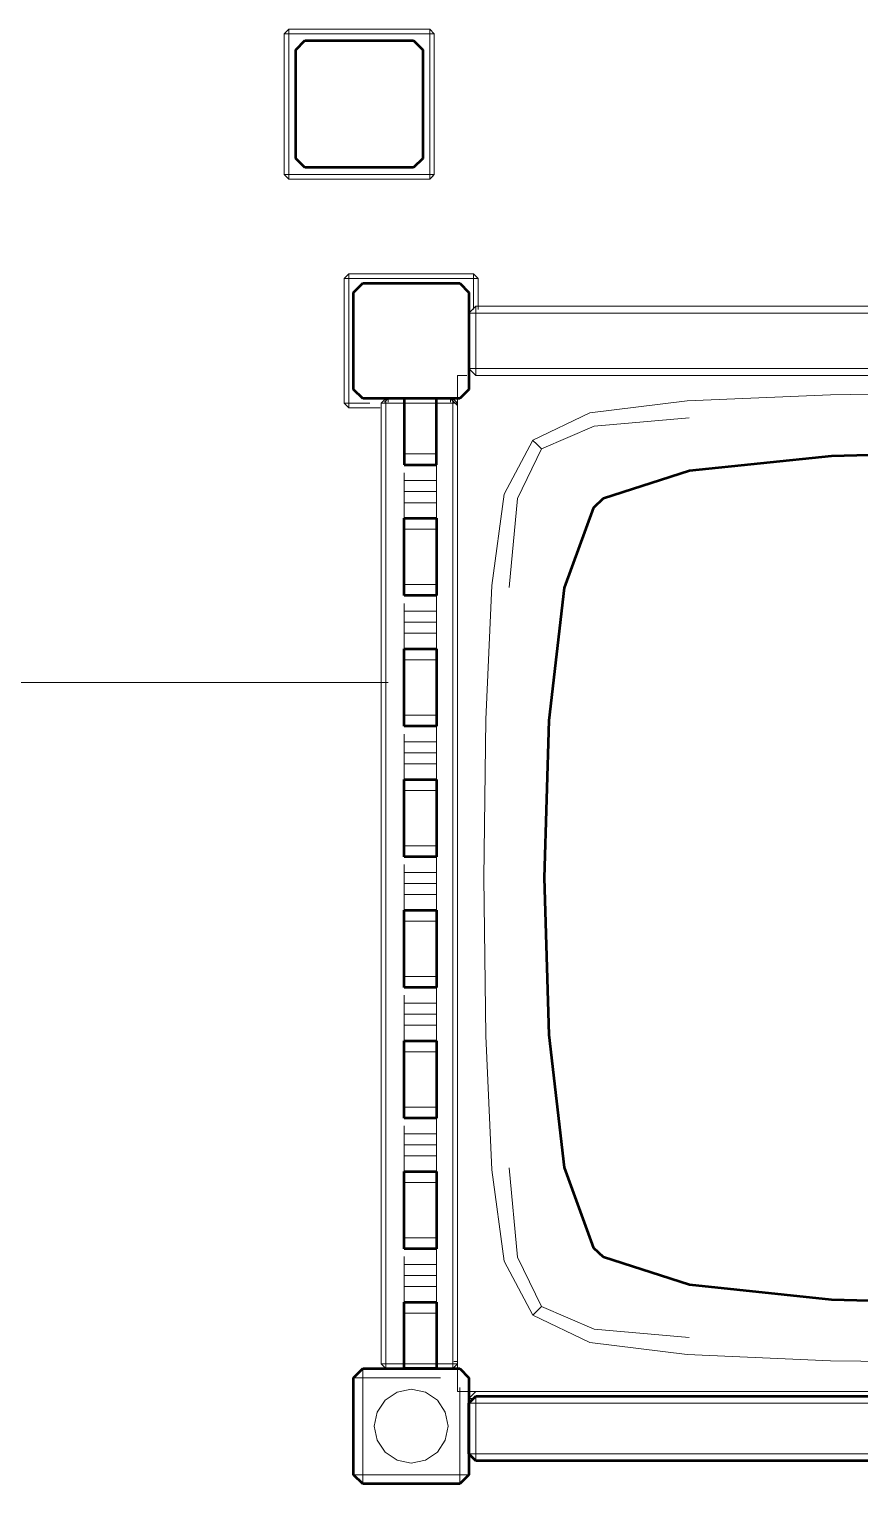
# Model space of a CAD drawing. Header units: metres. Extents: x 10 to 831, y 10 to 584.
# Drawn here: x 649.35 to 661.34, y 335.1 to 356.1 of the extents above; entities that cross this region are included whole.
import ezdxf

# ---------------------------------------------------------------- set-up
doc = ezdxf.new("R2010")
doc.units = ezdxf.units.M
doc.layers.add('CUT', color=7, linetype='Continuous', lineweight=50)
doc.layers.add('VIS', color=8, linetype='Continuous', lineweight=13)

msp = doc.modelspace()

# ---------------------------------------------------------------- linework, layer by layer
at = {"layer": 'CUT'}
for p, q in [((653.2, 355.8), (653.333, 355.933)), ((653.2, 354.233), (653.2, 355.8)), ((653.333, 355.933), (654.9, 355.933)), ((654.9, 355.933), (655.033, 355.8)), ((655.033, 355.8), (655.033, 354.233)), ((653.333, 354.1), (653.2, 354.233)), ((654.9, 354.1), (653.333, 354.1)), ((655.033, 354.233), (654.9, 354.1)), ((654.033, 352.3), (654.167, 352.433)), ((654.167, 352.433), (655.567, 352.433)), ((655.567, 352.433), (655.7, 352.3)), ((654.033, 350.9), (654.033, 352.3)), ((655.7, 352.3), (655.7, 350.9)), ((654.167, 350.767), (654.033, 350.9)), ((655.567, 350.767), (654.167, 350.767)), ((655.233, 350.767), (654.767, 350.767)), ((654.767, 350.767), (654.767, 350.317)), ((655.233, 350.317), (655.233, 350.767)), ((655.7, 350.9), (655.567, 350.767)), ((654.767, 350.317), (654.767, 349.968)), ((655.233, 349.968), (655.233, 350.317)), ((654.767, 349.968), (654.767, 349.919)), ((654.767, 349.919), (654.767, 349.825)), ((655.233, 349.919), (655.233, 349.968)), ((655.233, 349.825), (655.233, 349.919)), ((658.882, 349.728), (660.933, 349.941)), ((660.933, 349.941), (663.367, 350.005)), ((654.767, 349.825), (654.767, 349.808)), ((654.767, 349.808), (655.233, 349.808)), ((655.233, 349.808), (655.233, 349.825)), ((657.643, 349.329), (658.882, 349.728)), ((657.501, 349.196), (657.643, 349.329)), ((654.767, 349.022), (654.767, 349.039)), ((654.767, 349.039), (655.233, 349.039)), ((654.767, 348.658), (654.767, 349.022)), ((655.233, 349.039), (655.233, 349.022)), ((655.233, 349.022), (655.233, 348.658)), ((657.08, 348.035), (657.501, 349.196)), ((654.767, 348.304), (654.767, 348.658)), ((655.233, 348.658), (655.233, 348.304)), ((654.767, 347.939), (654.767, 348.304)), ((655.233, 348.304), (655.233, 347.939)), ((656.857, 346.12), (657.08, 348.035)), ((654.767, 347.923), (654.767, 347.939)), ((655.233, 347.923), (654.767, 347.923)), ((655.233, 347.939), (655.233, 347.923)), ((654.767, 347.137), (654.767, 347.153)), ((654.767, 347.153), (655.233, 347.153)), ((654.767, 346.772), (654.767, 347.137)), ((655.233, 347.153), (655.233, 347.137)), ((655.233, 347.137), (655.233, 346.772)), ((654.767, 346.418), (654.767, 346.772)), ((655.233, 346.772), (655.233, 346.418)), ((654.767, 346.054), (654.767, 346.418)), ((655.233, 346.418), (655.233, 346.054)), ((656.79, 343.85), (656.857, 346.12)), ((654.767, 346.037), (654.767, 346.054)), ((655.233, 346.037), (654.767, 346.037)), ((655.233, 346.054), (655.233, 346.037)), ((654.767, 345.251), (654.767, 345.268)), ((654.767, 345.268), (655.233, 345.268)), ((654.767, 344.887), (654.767, 345.251)), ((655.233, 345.268), (655.233, 345.251)), ((655.233, 345.251), (655.233, 344.887)), ((654.767, 344.532), (654.767, 344.887)), ((655.233, 344.887), (655.233, 344.532)), ((654.767, 344.168), (654.767, 344.532)), ((655.233, 344.532), (655.233, 344.168)), ((654.767, 344.151), (654.767, 344.168)), ((655.233, 344.151), (654.767, 344.151)), ((655.233, 344.168), (655.233, 344.151)), ((656.857, 341.58), (656.79, 343.85)), ((654.767, 343.365), (654.767, 343.382)), ((654.767, 343.382), (655.233, 343.382)), ((654.767, 343.001), (654.767, 343.365)), ((655.233, 343.382), (655.233, 343.365)), ((655.233, 343.365), (655.233, 343.001)), ((654.767, 342.647), (654.767, 343.001)), ((655.233, 343.001), (655.233, 342.647)), ((654.767, 342.282), (654.767, 342.647)), ((655.233, 342.647), (655.233, 342.282)), ((654.767, 342.266), (654.767, 342.282)), ((655.233, 342.266), (654.767, 342.266)), ((655.233, 342.282), (655.233, 342.266)), ((654.767, 341.48), (654.767, 341.496)), ((654.767, 341.496), (655.233, 341.496)), ((654.767, 341.115), (654.767, 341.48)), ((655.233, 341.496), (655.233, 341.48)), ((655.233, 341.48), (655.233, 341.115)), ((657.08, 339.665), (656.857, 341.58)), ((654.767, 340.761), (654.767, 341.115)), ((655.233, 341.115), (655.233, 340.761)), ((654.767, 340.397), (654.767, 340.761)), ((655.233, 340.761), (655.233, 340.397)), ((654.767, 340.38), (654.767, 340.397)), ((655.233, 340.38), (654.767, 340.38)), ((655.233, 340.397), (655.233, 340.38)), ((654.767, 339.594), (654.767, 339.611)), ((654.767, 339.611), (655.233, 339.611)), ((654.767, 339.229), (654.767, 339.594)), ((655.233, 339.611), (655.233, 339.594)), ((655.233, 339.594), (655.233, 339.229)), ((657.501, 338.504), (657.08, 339.665)), ((654.767, 338.875), (654.767, 339.229)), ((655.233, 339.229), (655.233, 338.875)), ((654.767, 338.511), (654.767, 338.875)), ((655.233, 338.875), (655.233, 338.511)), ((654.767, 338.494), (654.767, 338.511)), ((655.233, 338.494), (654.767, 338.494)), ((655.233, 338.511), (655.233, 338.494)), ((657.643, 338.371), (657.501, 338.504)), ((658.882, 337.972), (657.643, 338.371)), ((660.933, 337.759), (658.882, 337.972)), ((654.767, 337.708), (654.767, 337.725)), ((654.767, 337.725), (655.233, 337.725)), ((654.767, 337.614), (654.767, 337.708)), ((655.233, 337.725), (655.233, 337.708)), ((655.233, 337.708), (655.233, 337.614)), ((663.367, 337.695), (660.933, 337.759)), ((654.767, 337.566), (654.767, 337.614)), ((654.767, 337.216), (654.767, 337.566)), ((655.233, 337.614), (655.233, 337.566)), ((655.233, 337.566), (655.233, 337.216)), ((654.767, 336.767), (654.767, 337.216)), ((655.233, 337.216), (655.233, 336.767)), ((654.033, 336.633), (654.167, 336.767)), ((654.033, 335.233), (654.033, 336.633)), ((654.167, 336.767), (655.567, 336.767)), ((655.233, 336.767), (654.767, 336.767)), ((655.567, 336.767), (655.7, 336.633)), ((655.7, 336.633), (655.7, 335.233)), ((655.7, 336.267), (655.8, 336.367)), ((655.7, 335.533), (655.7, 336.267)), ((655.8, 336.367), (670.933, 336.367)), ((655.8, 335.433), (655.7, 335.533)), ((670.933, 335.433), (655.8, 335.433)), ((654.167, 335.1), (654.033, 335.233)), ((655.7, 335.233), (655.567, 335.1)), ((655.567, 335.1), (654.167, 335.1))]:
    msp.add_line(p, q, dxfattribs=at)
at = {"layer": 'VIS'}
for p, q in [((653.1, 356.1), (653.033, 356.033)), ((653.033, 356.033), (653.1, 356.033)), ((653.033, 356.033), (653.033, 354)), ((653.1, 356.033), (653.1, 356.1)), ((653.1, 356.1), (653.1, 356.067)), ((653.1, 356.1), (653.1, 356.1)), ((653.1, 356.1), (655.133, 356.1)), ((655.133, 356.1), (653.1, 356.1)), ((653.1, 356.033), (655.133, 356.033)), ((653.1, 354), (653.1, 356.033)), ((655.2, 356.033), (655.133, 356.1)), ((655.133, 356.1), (655.133, 356.033)), ((655.133, 356.1), (655.2, 356.033)), ((655.133, 356.1), (655.133, 356.1)), ((655.133, 356.033), (655.2, 356.033)), ((655.133, 356.033), (655.133, 354)), ((655.2, 356.033), (655.167, 356.033)), ((655.2, 354), (655.2, 356.033)), ((655.2, 356.033), (655.2, 356.033)), ((655.2, 356.033), (655.2, 354)), ((653.2, 355.8), (653.333, 355.933)), ((653.2, 355.8), (653.2, 355.8)), ((653.2, 354.233), (653.2, 355.8)), ((653.333, 355.933), (653.333, 355.933)), ((653.333, 355.933), (654.9, 355.933)), ((654.9, 355.933), (654.9, 355.933)), ((654.9, 355.933), (655.033, 355.8)), ((655.033, 355.8), (655.033, 355.8)), ((655.033, 355.8), (655.033, 354.233)), ((653.2, 354.233), (653.2, 354.233)), ((653.2, 354.233), (653.333, 354.1)), ((653.333, 354.1), (653.333, 354.1)), ((654.9, 354.1), (653.333, 354.1)), ((655.033, 354.233), (654.9, 354.1)), ((654.9, 354.1), (654.9, 354.1)), ((655.033, 354.233), (655.033, 354.233)), ((653.1, 354), (653.033, 354)), ((653.033, 354), (653.1, 353.933)), ((653.033, 354), (653.033, 354)), ((653.1, 353.933), (653.1, 354)), ((655.133, 354), (653.1, 354)), ((653.1, 353.933), (655.133, 353.933)), ((655.133, 354), (655.133, 353.933)), ((655.133, 353.933), (655.2, 354)), ((655.2, 354), (655.133, 354)), ((655.133, 353.933), (655.133, 353.933)), ((655.2, 354), (655.167, 353.967)), ((655.2, 354), (655.2, 354)), ((653.967, 352.567), (653.9, 352.5)), ((653.9, 352.5), (653.967, 352.5)), ((653.9, 352.5), (653.9, 350.7)), ((653.967, 352.5), (653.967, 352.567)), ((653.967, 352.567), (653.967, 352.533)), ((653.967, 352.567), (653.967, 352.567)), ((653.967, 352.567), (655.767, 352.567)), ((655.767, 352.567), (653.967, 352.567)), ((653.967, 352.5), (655.767, 352.5)), ((653.967, 350.7), (653.967, 352.5)), ((654.033, 352.3), (654.167, 352.433)), ((654.167, 352.433), (654.167, 352.433)), ((654.167, 352.433), (655.567, 352.433)), ((655.567, 352.433), (655.567, 352.433)), ((655.567, 352.433), (655.7, 352.3)), ((655.833, 352.5), (655.767, 352.567)), ((655.767, 352.567), (655.767, 352.5)), ((655.767, 352.567), (655.833, 352.5)), ((655.767, 352.567), (655.767, 352.567)), ((655.767, 352.5), (655.833, 352.5)), ((655.767, 352.5), (655.767, 352.05)), ((655.833, 352.5), (655.8, 352.5)), ((655.833, 352.2), (655.833, 352.5)), ((655.833, 352.5), (655.833, 352.5)), ((655.833, 352.5), (655.833, 352.05)), ((654.033, 352.3), (654.033, 352.3)), ((654.033, 350.9), (654.033, 352.3)), ((655.7, 352.3), (655.7, 352.3)), ((655.7, 352.3), (655.7, 350.9)), ((655.8, 352.1), (655.7, 352)), ((655.7, 352), (655.8, 352)), ((655.7, 352), (655.7, 351.2)), ((655.8, 352), (655.8, 352.1)), ((655.8, 352.1), (655.8, 352.05)), ((670.933, 352.1), (655.8, 352.1)), ((655.8, 352.1), (670.933, 352.1)), ((655.8, 352.1), (655.8, 352.1)), ((655.8, 351.2), (655.8, 352)), ((655.8, 352), (670.933, 352)), ((655.8, 351.2), (655.7, 351.2)), ((655.7, 351.2), (655.8, 351.1)), ((655.7, 351.2), (655.7, 351.2)), ((655.8, 351.1), (655.8, 351.2)), ((670.933, 351.2), (655.8, 351.2)), ((655.533, 351.1), (655.533, 336.433)), ((655.533, 351.1), (655.668, 351.1)), ((655.533, 351.1), (655.533, 351.1)), ((655.8, 351.1), (670.933, 351.1)), ((654.033, 350.9), (654.033, 350.9)), ((654.033, 350.9), (654.167, 350.767)), ((654.167, 350.767), (654.167, 350.767)), ((655.567, 350.767), (654.167, 350.767)), ((654.5, 350.767), (654.433, 350.7)), ((654.533, 350.767), (654.483, 350.717)), ((654.5, 350.767), (654.5, 350.733)), ((654.5, 350.7), (654.5, 350.767)), ((654.5, 350.767), (655.467, 350.767)), ((655.467, 350.767), (654.5, 350.767)), ((654.5, 350.767), (654.5, 350.767)), ((654.533, 350.767), (654.533, 350.717)), ((654.533, 350.767), (654.533, 350.767)), ((655.433, 350.767), (654.533, 350.767)), ((654.533, 350.767), (655.433, 350.767)), ((654.767, 350.767), (654.767, 350.767)), ((654.767, 350.767), (654.767, 350.094)), ((654.767, 350.767), (654.767, 350.767)), ((654.767, 350.767), (655.233, 350.767)), ((654.767, 350.317), (654.767, 350.767)), ((655.233, 350.767), (654.767, 350.767)), ((655.233, 336.767), (655.233, 350.767)), ((655.233, 350.767), (655.233, 350.767)), ((655.233, 350.317), (655.233, 350.767)), ((655.3, 350.767), (655.3, 350.767)), ((655.533, 350.667), (655.433, 350.767)), ((655.433, 350.767), (655.433, 350.717)), ((655.433, 350.767), (655.483, 350.717)), ((655.433, 350.767), (655.433, 350.767)), ((655.467, 350.767), (655.533, 350.7)), ((655.533, 350.7), (655.467, 350.767)), ((655.467, 350.767), (655.467, 350.7)), ((655.467, 350.767), (655.467, 350.767)), ((655.7, 350.9), (655.567, 350.767)), ((655.567, 350.767), (655.567, 350.767)), ((655.7, 350.9), (655.7, 350.9)), ((658.849, 350.734), (657.443, 350.56)), ((658.849, 350.734), (660.919, 350.823)), ((663.367, 350.852), (660.919, 350.823)), ((653.967, 350.7), (653.9, 350.7)), ((653.9, 350.7), (653.967, 350.633)), ((653.9, 350.7), (653.9, 350.7)), ((653.967, 350.633), (653.967, 350.7)), ((654.267, 350.7), (653.967, 350.7)), ((653.967, 350.633), (654.417, 350.633)), ((654.433, 350.7), (654.5, 350.7)), ((654.433, 350.7), (654.433, 336.833)), ((654.5, 336.833), (654.5, 350.7)), ((654.5, 350.7), (655.467, 350.7)), ((655.467, 350.7), (655.533, 350.7)), ((655.467, 350.7), (655.467, 336.833)), ((655.533, 350.7), (655.5, 350.7)), ((655.533, 350.7), (655.533, 336.833)), ((655.533, 336.833), (655.533, 350.7)), ((655.533, 350.7), (655.533, 350.7)), ((655.533, 336.867), (655.533, 350.667)), ((655.533, 350.667), (655.533, 350.667)), ((656.621, 350.164), (657.443, 350.56)), ((654.767, 350.317), (654.767, 349.968)), ((655.233, 350.317), (655.233, 349.968)), ((657.505, 350.368), (656.746, 350.041)), ((658.878, 350.487), (657.505, 350.368)), ((656.209, 349.387), (656.621, 350.164)), ((656.621, 350.164), (656.633, 350.153)), ((656.668, 350.117), (656.633, 350.153)), ((656.668, 350.117), (656.746, 350.041)), ((654.767, 349.968), (654.767, 349.808)), ((654.767, 349.968), (655.233, 349.968)), ((654.767, 349.919), (654.767, 349.968)), ((654.767, 349.825), (654.767, 349.919)), ((655.233, 349.968), (655.233, 349.808)), ((655.233, 349.808), (655.233, 349.968)), ((655.233, 349.919), (655.233, 349.968)), ((655.233, 349.825), (655.233, 349.919)), ((656.746, 350.041), (656.403, 349.325)), ((658.882, 349.728), (660.933, 349.941)), ((660.933, 349.941), (663.367, 350.005)), ((654.767, 349.808), (654.767, 349.825)), ((654.767, 349.808), (655.233, 349.808)), ((654.767, 349.808), (654.767, 349.808)), ((655.233, 349.808), (654.767, 349.808)), ((654.767, 349.583), (654.767, 349.696)), ((655.233, 349.808), (655.233, 349.825)), ((655.233, 349.808), (655.233, 349.583)), ((655.233, 349.808), (655.233, 349.808)), ((655.233, 349.808), (655.233, 349.808)), ((658.882, 349.728), (657.643, 349.329)), ((654.767, 349.424), (654.767, 349.583)), ((654.767, 349.583), (655.233, 349.583)), ((655.233, 349.583), (655.233, 349.424)), ((654.767, 349.264), (654.767, 349.424)), ((655.233, 349.424), (654.767, 349.424)), ((654.767, 349.039), (654.767, 349.264)), ((654.767, 349.264), (655.233, 349.264)), ((655.233, 349.424), (655.233, 349.264)), ((655.233, 349.264), (655.233, 349.039)), ((656.032, 348.068), (656.209, 349.387)), ((656.282, 348.039), (656.403, 349.325)), ((657.643, 349.329), (657.501, 349.196)), ((654.767, 348.88), (654.767, 349.039)), ((654.767, 349.039), (654.767, 349.039)), ((654.767, 349.039), (654.767, 349.039)), ((654.767, 349.039), (654.767, 348.88)), ((654.767, 349.039), (655.233, 349.039)), ((654.767, 349.039), (655.233, 349.039)), ((654.767, 349.039), (655.233, 349.039)), ((655.233, 349.039), (654.767, 349.039)), ((654.767, 349.039), (654.767, 349.022)), ((654.767, 349.022), (654.767, 348.658)), ((655.233, 349.039), (655.233, 349.039)), ((655.233, 349.039), (655.233, 348.88)), ((655.233, 348.88), (655.233, 349.039)), ((655.233, 349.039), (655.233, 349.039)), ((655.233, 349.039), (655.233, 349.022)), ((655.233, 349.022), (655.233, 348.658)), ((657.501, 349.196), (657.08, 348.035)), ((654.767, 348.88), (655.233, 348.88)), ((654.767, 348.304), (654.767, 348.658)), ((654.767, 348.613), (654.767, 348.209)), ((655.233, 348.658), (655.233, 348.304)), ((654.767, 348.304), (654.767, 347.939)), ((655.233, 348.304), (655.233, 347.939)), ((654.767, 348.082), (654.767, 347.923)), ((654.767, 348.082), (655.233, 348.082)), ((655.233, 348.082), (655.233, 347.923)), ((655.233, 347.923), (655.233, 348.082)), ((656.032, 348.068), (655.944, 346.134)), ((656.857, 346.12), (657.08, 348.035)), ((654.767, 347.923), (654.767, 347.939)), ((654.767, 347.923), (655.233, 347.923)), ((654.767, 347.923), (654.767, 347.923)), ((655.233, 347.923), (654.767, 347.923)), ((654.767, 347.697), (654.767, 347.81)), ((655.233, 347.923), (655.233, 347.939)), ((655.233, 347.923), (655.233, 347.697)), ((655.233, 347.923), (655.233, 347.923)), ((655.233, 347.923), (655.233, 347.923)), ((654.767, 347.538), (654.767, 347.697)), ((654.767, 347.697), (655.233, 347.697)), ((655.233, 347.697), (655.233, 347.538)), ((654.767, 347.379), (654.767, 347.538)), ((655.233, 347.538), (654.767, 347.538)), ((654.767, 347.153), (654.767, 347.379)), ((654.767, 347.379), (655.233, 347.379)), ((655.233, 347.538), (655.233, 347.379)), ((655.233, 347.379), (655.233, 347.153)), ((654.767, 346.994), (654.767, 347.153)), ((654.767, 347.153), (654.767, 347.153)), ((654.767, 347.153), (654.767, 347.153)), ((654.767, 347.153), (654.767, 346.994)), ((654.767, 347.153), (655.233, 347.153)), ((654.767, 347.153), (655.233, 347.153)), ((654.767, 347.153), (655.233, 347.153)), ((655.233, 347.153), (654.767, 347.153)), ((654.767, 347.153), (654.767, 347.137)), ((654.767, 347.137), (654.767, 346.772)), ((655.233, 347.153), (655.233, 347.153)), ((655.233, 347.153), (655.233, 346.994)), ((655.233, 346.994), (655.233, 347.153)), ((655.233, 347.153), (655.233, 347.153)), ((655.233, 347.153), (655.233, 347.137)), ((655.233, 347.137), (655.233, 346.772)), ((654.767, 346.994), (655.233, 346.994)), ((654.767, 346.418), (654.767, 346.772)), ((654.767, 346.728), (654.767, 346.324)), ((655.233, 346.772), (655.233, 346.418)), ((646.667, 346.667), (654.536, 346.667)), ((654.402, 346.667), (646.667, 346.667)), ((654.767, 346.418), (654.767, 346.054)), ((655.233, 346.418), (655.233, 346.054)), ((654.767, 346.196), (654.767, 346.037)), ((654.767, 346.196), (655.233, 346.196)), ((655.233, 346.196), (655.233, 346.037)), ((655.233, 346.037), (655.233, 346.196)), ((655.944, 346.134), (655.914, 343.85)), ((656.79, 343.85), (656.857, 346.12)), ((654.767, 346.037), (654.767, 346.054)), ((654.767, 346.037), (655.233, 346.037)), ((654.767, 346.037), (654.767, 346.037)), ((655.233, 346.037), (654.767, 346.037)), ((654.767, 345.812), (654.767, 345.924)), ((655.233, 346.037), (655.233, 346.054)), ((655.233, 346.037), (655.233, 345.812)), ((655.233, 346.037), (655.233, 346.037)), ((655.233, 346.037), (655.233, 346.037)), ((654.767, 345.652), (654.767, 345.812)), ((654.767, 345.812), (655.233, 345.812)), ((655.233, 345.812), (655.233, 345.652)), ((654.767, 345.493), (654.767, 345.652)), ((655.233, 345.652), (654.767, 345.652)), ((654.767, 345.268), (654.767, 345.493)), ((654.767, 345.493), (655.233, 345.493)), ((655.233, 345.652), (655.233, 345.493)), ((655.233, 345.493), (655.233, 345.268)), ((654.767, 345.108), (654.767, 345.268)), ((654.767, 345.268), (654.767, 345.268)), ((654.767, 345.268), (654.767, 345.268)), ((654.767, 345.268), (654.767, 345.108)), ((654.767, 345.268), (655.233, 345.268)), ((654.767, 345.268), (655.233, 345.268)), ((654.767, 345.268), (655.233, 345.268)), ((655.233, 345.268), (654.767, 345.268)), ((654.767, 345.268), (654.767, 345.251)), ((654.767, 345.251), (654.767, 344.887)), ((655.233, 345.268), (655.233, 345.268)), ((655.233, 345.268), (655.233, 345.108)), ((655.233, 345.108), (655.233, 345.268)), ((655.233, 345.268), (655.233, 345.268)), ((655.233, 345.268), (655.233, 345.251)), ((655.233, 345.251), (655.233, 344.887)), ((654.767, 345.108), (655.233, 345.108)), ((654.767, 344.532), (654.767, 344.887)), ((654.767, 344.844), (654.767, 344.44)), ((655.233, 344.887), (655.233, 344.532)), ((654.767, 344.532), (654.767, 344.168)), ((655.233, 344.532), (655.233, 344.168)), ((654.767, 344.311), (654.767, 344.151)), ((654.767, 344.311), (655.233, 344.311)), ((655.233, 344.311), (655.233, 344.151)), ((655.233, 344.151), (655.233, 344.311)), ((654.767, 344.151), (654.767, 344.168)), ((654.767, 344.151), (655.233, 344.151)), ((654.767, 344.151), (654.767, 344.151)), ((655.233, 344.151), (654.767, 344.151)), ((654.767, 343.926), (654.767, 344.039)), ((655.233, 344.151), (655, 344.151)), ((655.233, 344.151), (655.233, 344.168)), ((655.233, 344.151), (655.233, 343.926)), ((655.233, 344.151), (655.233, 344.151)), ((655.233, 344.151), (655.233, 344.151)), ((654.767, 343.767), (654.767, 343.926)), ((654.767, 343.926), (655.233, 343.926)), ((655.233, 343.926), (655.233, 343.767)), ((655.914, 343.85), (655.944, 341.566)), ((656.857, 341.58), (656.79, 343.85)), ((654.767, 343.607), (654.767, 343.767)), ((654.767, 343.767), (655.233, 343.767)), ((654.767, 343.382), (654.767, 343.607)), ((654.767, 343.607), (655.233, 343.607)), ((655.233, 343.767), (655.233, 343.607)), ((655.233, 343.607), (655.233, 343.382)), ((654.767, 343.223), (654.767, 343.382)), ((654.767, 343.382), (654.767, 343.382)), ((654.767, 343.382), (654.767, 343.382)), ((654.767, 343.382), (654.767, 343.223)), ((654.767, 343.382), (655.233, 343.382)), ((654.767, 343.382), (655.233, 343.382)), ((654.767, 343.382), (655.233, 343.382)), ((655.233, 343.382), (654.767, 343.382)), ((654.767, 343.382), (654.767, 343.365)), ((654.767, 343.365), (654.767, 343.001)), ((655.233, 343.382), (655.233, 343.382)), ((655.233, 343.382), (655.233, 343.223)), ((655.233, 343.223), (655.233, 343.382)), ((655.233, 343.382), (655.233, 343.382)), ((655.233, 343.382), (655.233, 343.365)), ((655.233, 343.365), (655.233, 343.001)), ((654.767, 343.223), (655.233, 343.223)), ((654.767, 342.647), (654.767, 343.001)), ((654.767, 342.959), (654.767, 342.555)), ((655.233, 343.001), (655.233, 342.647)), ((654.767, 342.647), (654.767, 342.282)), ((655.233, 342.647), (655.233, 342.282)), ((654.767, 342.425), (654.767, 342.266)), ((654.767, 342.425), (655.233, 342.425)), ((655.233, 342.425), (655.233, 342.266)), ((655.233, 342.266), (655.233, 342.425)), ((654.767, 342.266), (654.767, 342.282)), ((654.767, 342.266), (655.233, 342.266)), ((654.767, 342.266), (654.767, 342.266)), ((655.233, 342.266), (654.767, 342.266)), ((654.767, 342.04), (654.767, 342.153)), ((655.233, 342.266), (655.233, 342.282)), ((655.233, 342.266), (655.233, 342.04)), ((655.233, 342.266), (655.233, 342.266)), ((655.233, 342.266), (655.233, 342.266)), ((654.767, 341.881), (654.767, 342.04)), ((654.767, 342.04), (655.233, 342.04)), ((654.767, 341.722), (654.767, 341.881)), ((655.233, 341.881), (654.767, 341.881)), ((655.233, 342.04), (655.233, 341.881)), ((655.233, 341.881), (655.233, 341.722)), ((654.767, 341.496), (654.767, 341.722)), ((654.767, 341.722), (655.233, 341.722)), ((655.233, 341.722), (655.233, 341.496)), ((654.767, 341.337), (654.767, 341.496)), ((654.767, 341.496), (654.767, 341.496)), ((654.767, 341.496), (654.767, 341.496)), ((654.767, 341.496), (654.767, 341.337)), ((654.767, 341.496), (655.233, 341.496)), ((654.767, 341.496), (655.233, 341.496)), ((654.767, 341.496), (655.233, 341.496)), ((655.233, 341.496), (654.767, 341.496)), ((654.767, 341.496), (654.767, 341.48)), ((654.767, 341.48), (654.767, 341.115)), ((655.233, 341.496), (655.233, 341.496)), ((655.233, 341.496), (655.233, 341.337)), ((655.233, 341.337), (655.233, 341.496)), ((655.233, 341.496), (655.233, 341.496)), ((655.233, 341.496), (655.233, 341.48)), ((655.233, 341.48), (655.233, 341.115)), ((656.032, 339.632), (655.944, 341.566)), ((657.08, 339.665), (656.857, 341.58)), ((654.767, 341.337), (655.233, 341.337)), ((654.767, 340.761), (654.767, 341.115)), ((654.767, 341.074), (654.767, 340.671)), ((655.233, 341.115), (655.233, 340.761)), ((654.767, 340.761), (654.767, 340.397)), ((655.233, 340.761), (655.233, 340.397)), ((654.767, 340.539), (654.767, 340.38)), ((654.767, 340.539), (655.233, 340.539)), ((655.233, 340.539), (655.233, 340.38)), ((655.233, 340.38), (655.233, 340.539)), ((654.767, 340.38), (654.767, 340.397)), ((654.767, 340.38), (655.233, 340.38)), ((654.767, 340.38), (654.767, 340.38)), ((655.233, 340.38), (654.767, 340.38)), ((654.767, 340.155), (654.767, 340.267)), ((655.233, 340.38), (655.233, 340.397)), ((655.233, 340.38), (655.233, 340.155)), ((655.233, 340.38), (655.233, 340.38)), ((655.233, 340.38), (655.233, 340.38)), ((654.767, 339.995), (654.767, 340.155)), ((654.767, 340.155), (655.233, 340.155)), ((654.767, 339.836), (654.767, 339.995)), ((655.233, 339.995), (654.767, 339.995)), ((655.233, 340.155), (655.233, 339.995)), ((655.233, 339.995), (655.233, 339.836)), ((654.767, 339.611), (654.767, 339.836)), ((654.767, 339.836), (655.233, 339.836)), ((655.233, 339.836), (655.233, 339.611)), ((654.767, 339.451), (654.767, 339.611)), ((654.767, 339.611), (654.767, 339.611)), ((654.767, 339.611), (654.767, 339.611)), ((654.767, 339.611), (654.767, 339.451)), ((654.767, 339.611), (655.233, 339.611)), ((654.767, 339.611), (655.233, 339.611)), ((654.767, 339.611), (655.233, 339.611)), ((655.233, 339.611), (654.767, 339.611)), ((654.767, 339.611), (654.767, 339.594)), ((654.767, 339.594), (654.767, 339.229)), ((655.233, 339.611), (655.233, 339.611)), ((655.233, 339.611), (655.233, 339.451)), ((655.233, 339.451), (655.233, 339.611)), ((655.233, 339.611), (655.233, 339.611)), ((655.233, 339.611), (655.233, 339.594)), ((655.233, 339.594), (655.233, 339.229)), ((656.032, 339.632), (656.209, 338.313)), ((656.282, 339.661), (656.403, 338.375)), ((657.08, 339.665), (657.501, 338.504)), ((654.767, 339.451), (655.233, 339.451)), ((654.767, 338.875), (654.767, 339.229)), ((654.767, 339.19), (654.767, 338.786)), ((655.233, 339.229), (655.233, 338.875)), ((654.767, 338.875), (654.767, 338.511)), ((655.233, 338.875), (655.233, 338.511)), ((654.767, 338.654), (654.767, 338.494)), ((654.767, 338.654), (655.233, 338.654)), ((655.233, 338.654), (655.233, 338.494)), ((655.233, 338.494), (655.233, 338.654)), ((654.767, 338.494), (654.767, 338.511)), ((654.767, 338.494), (655.233, 338.494)), ((654.767, 338.494), (654.767, 338.494)), ((655.233, 338.494), (654.767, 338.494)), ((654.767, 338.269), (654.767, 338.382)), ((655.233, 338.494), (655.233, 338.511)), ((655.233, 338.494), (655.233, 338.269)), ((655.233, 338.494), (655.233, 338.494)), ((655.233, 338.494), (655.233, 338.494)), ((656.209, 338.313), (656.621, 337.536)), ((656.403, 338.375), (656.746, 337.659)), ((657.501, 338.504), (657.643, 338.371)), ((657.643, 338.371), (658.882, 337.972)), ((654.767, 338.11), (654.767, 338.269)), ((654.767, 338.269), (655.233, 338.269)), ((654.767, 337.95), (654.767, 338.11)), ((655.233, 338.11), (654.767, 338.11)), ((655.233, 338.269), (655.233, 338.11)), ((655.233, 338.11), (655.233, 337.95)), ((654.767, 337.725), (654.767, 337.95)), ((654.767, 337.95), (655.233, 337.95)), ((655.233, 337.95), (655.233, 337.725)), ((660.933, 337.759), (658.882, 337.972)), ((654.767, 337.725), (654.767, 337.725)), ((654.767, 337.566), (654.767, 337.725)), ((654.767, 337.725), (654.767, 337.725)), ((654.767, 337.725), (654.767, 337.566)), ((654.767, 337.725), (655.233, 337.725)), ((654.767, 337.725), (655.233, 337.725)), ((654.767, 337.725), (655.233, 337.725)), ((655.233, 337.725), (654.767, 337.725)), ((654.767, 337.725), (654.767, 337.708)), ((654.767, 337.708), (654.767, 337.614)), ((655.233, 337.725), (655.233, 337.566)), ((655.233, 337.725), (655.233, 337.725)), ((655.233, 337.566), (655.233, 337.725)), ((655.233, 337.725), (655.233, 337.725)), ((655.233, 337.725), (655.233, 337.708)), ((655.233, 337.614), (655.233, 337.708)), ((663.367, 337.695), (660.933, 337.759)), ((654.767, 337.614), (654.767, 337.566)), ((654.767, 337.566), (655.233, 337.566)), ((654.767, 337.216), (654.767, 337.566)), ((655.233, 337.614), (655.233, 337.566)), ((655.233, 337.566), (655.233, 337.216)), ((656.633, 337.547), (656.621, 337.536)), ((656.621, 337.536), (656.627, 337.542)), ((656.621, 337.536), (657.443, 337.14)), ((656.668, 337.583), (656.633, 337.547)), ((656.668, 337.583), (656.746, 337.659)), ((656.746, 337.659), (657.505, 337.332)), ((654.767, 337.305), (654.767, 336.767)), ((658.878, 337.213), (657.505, 337.332)), ((654.767, 337.216), (654.767, 336.767)), ((655.233, 336.767), (655.233, 337.216)), ((658.849, 336.966), (657.443, 337.14)), ((655.533, 336.867), (655.483, 336.867)), ((658.849, 336.966), (660.919, 336.877)), ((660.919, 336.877), (663.367, 336.848)), ((654.033, 336.633), (654.167, 336.767)), ((654.033, 336.633), (654.167, 336.767)), ((654.167, 336.633), (654.033, 336.633)), ((654.033, 335.233), (654.033, 336.633)), ((654.033, 336.633), (654.033, 336.633)), ((654.033, 335.233), (654.033, 336.633)), ((654.167, 336.767), (654.167, 336.633)), ((654.167, 336.767), (654.587, 336.767)), ((654.167, 336.767), (654.167, 336.767)), ((654.167, 336.767), (655.567, 336.767)), ((654.167, 336.633), (654.167, 335.233)), ((655.287, 336.633), (654.167, 336.633)), ((654.5, 336.833), (654.433, 336.833)), ((654.433, 336.833), (654.5, 336.767)), ((654.433, 336.833), (654.433, 336.833)), ((654.5, 336.767), (654.5, 336.833)), ((655.467, 336.833), (654.5, 336.833)), ((654.5, 336.767), (654.661, 336.767)), ((655.233, 336.767), (654.767, 336.767)), ((654.767, 336.767), (654.767, 336.767)), ((655.233, 336.767), (654.767, 336.767)), ((655.233, 336.767), (655.233, 336.767)), ((655.467, 336.833), (655.467, 336.767)), ((655.467, 336.767), (655.533, 336.833)), ((655.533, 336.833), (655.467, 336.833)), ((655.467, 336.767), (655.467, 336.767)), ((655.533, 336.833), (655.5, 336.8)), ((655.533, 336.833), (655.533, 336.833)), ((655.567, 336.767), (655.567, 336.767)), ((655.567, 336.767), (655.7, 336.633)), ((655.7, 336.633), (655.7, 336.633)), ((655.7, 336.633), (655.7, 335.233)), ((654.49, 336.31), (654.663, 336.426)), ((654.663, 336.426), (654.867, 336.467)), ((654.867, 336.467), (655.071, 336.426)), ((655.071, 336.426), (655.244, 336.31)), ((655.533, 336.433), (671.2, 336.433)), ((655.533, 336.433), (655.533, 336.433)), ((655.567, 335.233), (655.567, 336.493)), ((655.8, 336.433), (655.7, 336.333)), ((655.8, 336.433), (655.8, 336.433)), ((670.933, 336.433), (655.8, 336.433)), ((654.374, 336.137), (654.49, 336.31)), ((655.244, 336.31), (655.359, 336.137)), ((655.7, 336.267), (655.8, 336.367)), ((655.7, 336.267), (655.8, 336.367)), ((655.7, 336.353), (655.7, 336.213)), ((655.7, 336.333), (655.75, 336.333)), ((655.7, 336.333), (655.7, 336.2)), ((655.8, 336.267), (655.7, 336.267)), ((655.7, 335.533), (655.7, 336.267)), ((655.7, 336.267), (655.7, 336.267)), ((655.7, 335.533), (655.7, 336.267)), ((655.8, 336.367), (655.8, 336.267)), ((655.8, 336.367), (670.933, 336.367)), ((655.8, 336.367), (655.8, 336.367)), ((655.8, 336.367), (670.933, 336.367)), ((655.8, 336.267), (655.8, 335.533)), ((670.933, 336.267), (655.8, 336.267)), ((654.333, 335.933), (654.374, 336.137)), ((655.359, 336.137), (655.4, 335.933)), ((655.8, 335.533), (655.8, 336.2)), ((654.374, 335.729), (654.333, 335.933)), ((655.4, 335.933), (655.359, 335.729)), ((654.49, 335.556), (654.374, 335.729)), ((655.359, 335.729), (655.244, 335.556)), ((654.663, 335.441), (654.49, 335.556)), ((654.867, 335.4), (654.663, 335.441)), ((655.071, 335.441), (654.867, 335.4)), ((655.244, 335.556), (655.071, 335.441)), ((655.8, 335.433), (655.7, 335.533)), ((655.7, 335.533), (655.8, 335.533)), ((655.7, 335.533), (655.7, 335.533)), ((655.7, 335.533), (655.8, 335.433)), ((655.7, 335.513), (655.7, 335.233)), ((655.8, 335.533), (655.75, 335.533)), ((670.933, 335.533), (655.8, 335.533)), ((655.8, 335.533), (655.8, 335.433)), ((655.8, 335.533), (670.933, 335.533)), ((670.933, 335.433), (655.8, 335.433)), ((655.8, 335.433), (655.8, 335.433)), ((670.933, 335.433), (655.8, 335.433)), ((654.167, 335.1), (654.033, 335.233)), ((654.033, 335.233), (654.167, 335.233)), ((654.033, 335.233), (654.033, 335.233)), ((654.033, 335.233), (654.167, 335.1)), ((654.167, 335.233), (654.167, 335.1)), ((654.167, 335.233), (655.567, 335.233)), ((655.567, 335.233), (655.7, 335.233)), ((655.7, 335.233), (655.567, 335.1)), ((655.567, 335.1), (655.567, 335.233)), ((655.7, 335.233), (655.567, 335.1)), ((655.7, 335.233), (655.7, 335.233)), ((655.567, 335.1), (654.167, 335.1)), ((654.167, 335.1), (654.167, 335.1)), ((655.567, 335.1), (654.167, 335.1)), ((655.567, 335.1), (655.567, 335.1))]:
    msp.add_line(p, q, dxfattribs=at)

doc.saveas('drawing.dxf')
